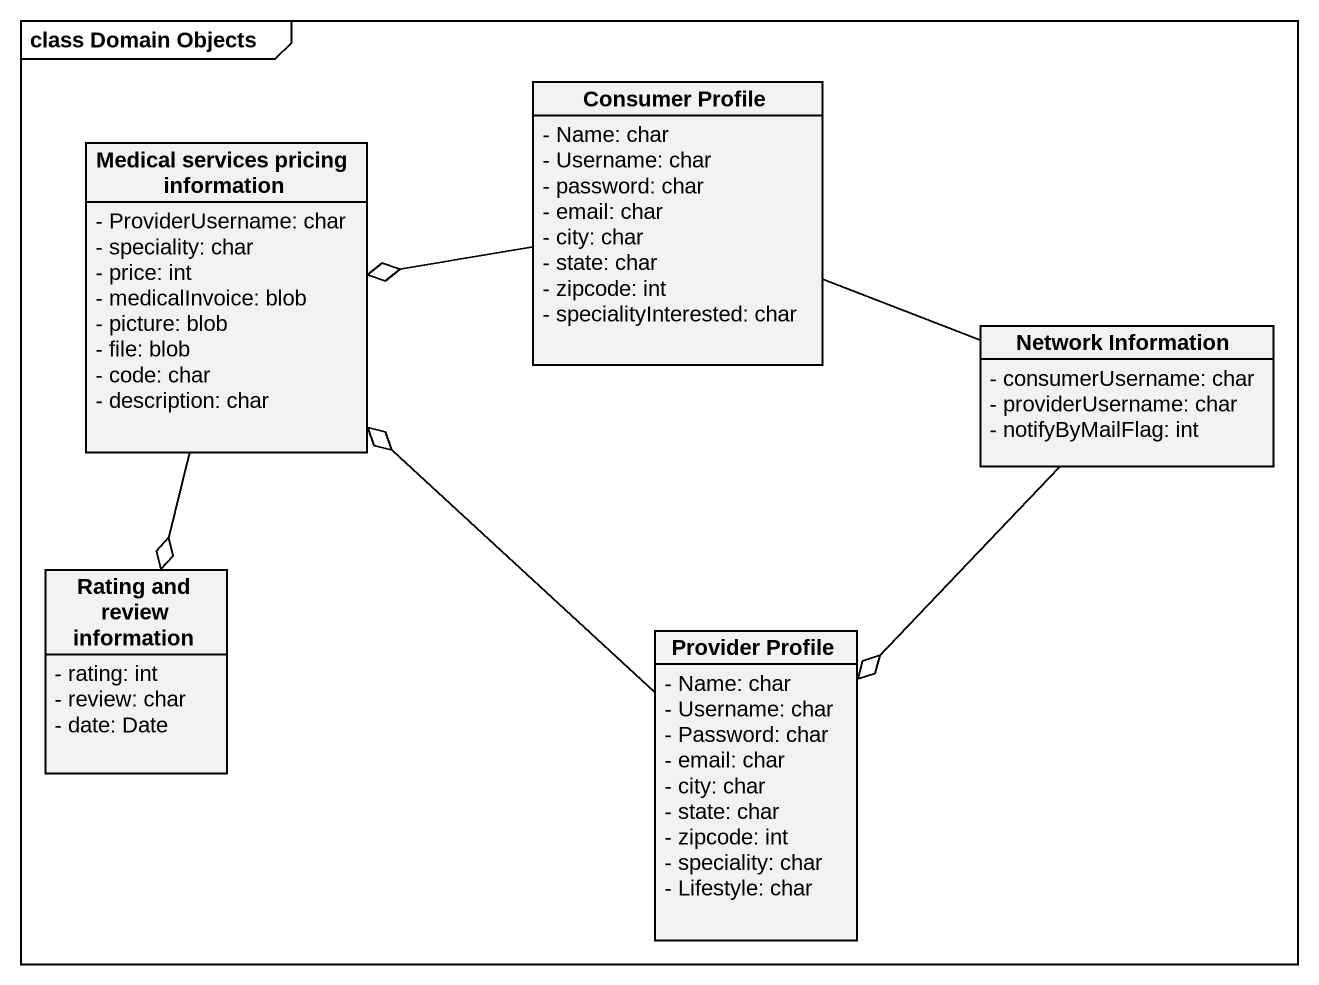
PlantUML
@startuml
mainframe class Domain Objects
hide circle
hide empty members
skinparam classAttributeIconSize 0
class "Medical services pricing information" as Medical_services_pricing {
  - ProviderUsername: char
  - speciality: char
  - price: int
  - medicalInvoice: blob
  - picture: blob
  - file: blob
  - code: char
  - description: char
}
class "Consumer Profile" as Consumer_Profile {
  - Name: char
  - Username: char
  - password: char
  - email: char
  - city: char
  - state: char
  - zipcode: int
  - specialityInterested: char
}
class "Network Information" as Network_Information {
  - consumerUsername: char
  - providerUsername: char
  - notifyByMailFlag: int
}
class "Rating and review information" as Rating_and_review {
  - rating: int
  - review: char
  - date: Date
}
class "Provider Profile" as Provider_Profile {
  - Name: char
  - Username: char
  - Password: char
  - email: char
  - city: char
  - state: char
  - zipcode: int
  - speciality: char
  - Lifestyle: char
}
Medical_services_pricing --o Rating_and_review
Consumer_Profile -left-o Medical_services_pricing
Consumer_Profile -right- Network_Information
Network_Information --o Provider_Profile
Provider_Profile -up-o Medical_services_pricing
@enduml
